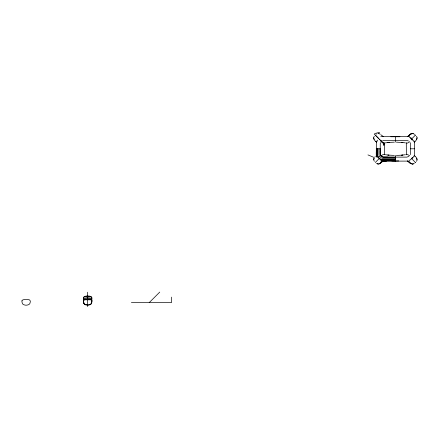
<?xml version="1.0" encoding="UTF-8"?>
<svg xmlns="http://www.w3.org/2000/svg" width="439" height="439" viewBox="0 0 439 439"><rect width="100%" height="100%" fill="white"/><g stroke="black" fill="none" stroke-linecap="round" stroke-linejoin="round"><path stroke-width="0.66" d="M376.278 156.591L376.349 141.056M408.824 156.279L406.98 157.118L382.857 157.118L380.245 154.786L380.245 143.69L380.591 142.626M410.158 142.626L410.503 143.69L410.344 154.66M414.4 141.056L414.427 156.141M377.052 141.545L377.117 140.985A1.504 1.504 0 0 1 377.255 140.617L377.606 140.129M413.697 156.043L413.631 156.602A1.504 1.504 0 0 1 413.489 156.97L410.097 160.005A1.542 1.542 0 0 1 409.691 160.153L409.335 160.191M374.324 136.249C372.42 137.884 375.098 141.128 375.641 141.336M416.419 161.338C418.329 159.703 415.645 156.46 415.107 156.251M373.721 137.775L374.033 139.426M417.028 159.807L416.715 158.161M83.509 300.452L83.492 300.978A9.932 9.932 0 0 0 83.547 302.081L83.591 302.427M384.432 154.715L384.344 142.763M406.349 154.764L406.294 142.905M83.52 300.336L83.492 300.841A9.932 9.921 0 0 0 83.547 301.939L83.569 302.251M91.767 302.251L91.789 301.939A9.932 9.921 0 0 0 91.839 300.836C93.216 297.905 82.823 298.246 83.492 300.331A9.932 9.867 0 0 0 83.547 301.423L83.624 301.944M83.624 300.962L83.536 300.227L83.915 299.853M91.74 302.427L91.767 302.114A9.932 9.932 0 0 0 91.839 300.978C91.905 298.328 84.513 299.113 83.536 300.369M91.707 302.608L91.74 302.29M91.669 302.784L91.707 302.466M91.619 302.965L91.669 302.641M91.619 302.822L91.405 303.503A2.557 2.557 0 0 1 90.873 304.194L89.896 304.798M91.559 302.482L91.789 301.423A9.932 9.867 0 0 0 91.839 300.331M91.559 301.489L91.789 300.446A9.932 9.746 0 0 0 91.839 299.365C92.228 297.203 83.108 297.203 83.492 299.365A9.932 9.746 0 0 0 83.547 300.446M91.559 300.024L91.789 299.003A9.932 9.581 0 0 0 91.839 297.938C92.201 295.809 83.136 295.809 83.492 297.938A9.932 9.581 0 0 0 83.547 299.003L83.624 299.508M91.559 299.612L91.789 298.597A9.932 9.532 0 0 0 91.839 297.538C92.19 295.414 83.141 295.414 83.492 297.538A9.932 9.532 0 0 0 83.547 298.597L83.624 299.102M415.107 141.336C415.645 141.128 418.329 137.884 416.419 136.249M384.443 142.966L383.044 143.015L380.8 141.599M406.294 154.649L407.617 154.539L409.735 155.845M416.715 139.426L417.028 137.775M91.488 303.179L91.405 303.36A2.557 2.557 0 0 1 90.873 304.051L88.228 305.006L85.139 304.518M410.569 138.395L411.036 137.555M375.29 162.49L379.104 158.649M415.448 135.113L411.645 138.938M411.222 139.399L411.59 138.998M374.857 157.03L375.268 156.586M149.211 302.619L159.747 292.083M414.218 142.115L415.036 141.385M414.378 141.973L414.663 141.715M408.259 136.063L407.485 136.699C409.433 135.119 412.062 132.079 414.657 134.394M379.905 163.56L381.848 162.013L378.928 163.994L376.459 163.451M382.073 161.865L380.745 162.929M410.251 134.438L410.728 134.104L408.901 135.574L410.844 134.021M380.734 162.962L379.312 163.873M380.498 163.149L379.746 163.665M411.003 133.922L410.405 134.329L411.436 133.714M412.479 139.876L412.089 140.14M380.8 155.988L383.132 154.539L384.454 154.649M409.735 141.742L407.617 143.048L406.305 142.966M411.348 139.344L412.034 138.938M376.459 134.136L376.805 133.939M414.29 163.451C411.683 165.316 409.378 162.32 407.485 160.888L408.259 161.525M382.616 140.776L383.763 140.469L406.98 140.469L408.462 141.018M415.085 135.179L415.404 135.086M89.896 304.798L87.668 305.165L85.435 304.798M83.915 299.859L84.266 299.788M412.753 164.038L413.313 163.917M380.761 136.534L409.702 136.491M385.283 142.878L389.289 142.395L387.862 142.538L388.158 142.505M405.466 154.709L401.46 155.192L402.887 155.049L402.585 155.082M412.248 164.06L412.737 164.043M389.036 142.417L394.387 142.154M401.712 155.17L396.357 155.433M84.266 299.788L91.065 299.788M390.825 136.743L399.924 136.743M409.702 161.097L380.942 161.162M398.788 160.904L395.374 160.976A38.824 21.89 0 0 1 391.753 160.883M376.278 148.794L380.245 148.794M410.536 148.794L414.421 148.794M387.774 157.118L383.269 157.074A1.004 1.004 0 0 1 383.049 157.019L382.627 156.794A11.118 11.118 0 0 1 380.959 155.34L380.415 154.654A1.355 1.355 0 0 1 380.289 154.265L380.245 151.17M395.374 157.25L383.209 157.206A1.076 1.076 0 0 1 382.978 157.151L382.539 156.921A11.041 11.041 0 0 1 380.843 155.433L380.295 154.731A1.399 1.399 0 0 1 380.163 154.33L380.119 148.794M395.374 158.55L382.951 158.523L381.392 157.952A12.182 12.182 0 0 1 379.801 156.493M387.308 159.9L382.687 159.961M395.374 159.9L381.765 159.9A2.65 2.65 0 0 1 381.008 159.653M395.374 159.977L380.981 159.977L377.535 156.663L377.535 148.794M387.22 160.07L395.374 160.07M395.374 160.817L381.178 160.751A1.992 1.992 0 0 1 380.811 160.669M131.393 302.619L171.501 302.619L171.501 297.126M385.672 160.07L383.664 160.065M386.386 161.162L381.244 161.129M382.72 159.884L381.809 159.818M412.265 133.527L413.313 133.67M396.357 142.154L402.887 142.538L401.712 142.417M394.387 155.433L387.862 155.049L389.036 155.17M378.006 164.043L378.5 164.06M382.27 160.043L381.689 159.994A2.568 2.568 0 0 1 381.057 159.801L380.081 159.176A13.582 13.582 0 0 1 378.484 157.639L377.716 156.575A2.425 2.425 0 0 1 377.496 155.878L377.436 148.794M409.335 137.396L409.691 137.434A1.542 1.542 0 0 1 410.097 137.583L413.494 140.617A1.504 1.504 0 0 1 413.631 140.985L413.697 141.545M402.585 142.505L405.466 142.878M388.158 155.082L385.283 154.709M415.393 162.496L415.085 162.408M91.065 299.788L91.416 299.859M377.436 163.917L377.99 164.038M374.165 157.497L367.964 154.901M91.416 299.853L91.718 300.095M85.435 304.798L84.458 304.194A2.557 2.557 0 0 1 83.931 303.503L83.717 302.822M410.251 163.149L411.436 163.873M412.139 158.698L411.348 158.238M381.063 159.576L380.212 159.017A13.252 13.252 0 0 1 378.627 157.497L377.814 156.503A2.431 2.431 0 0 1 377.595 155.807L377.611 153.617M381.014 159.653L380.158 159.088M412.089 157.447L412.83 157.952M411.003 163.665L408.901 162.013L410.004 162.929M410.844 163.56L410.015 162.962M84.881 304.37L84.458 304.051A2.557 2.557 0 0 1 83.931 303.36L83.844 303.179M375.663 141.347L376.53 142.115M382.49 136.063L383.263 136.699L380.893 134.751M415.036 156.202L414.218 155.472M414.378 155.615L414.663 155.872M376.086 141.715L376.371 141.973M411.645 158.649L415.459 162.49M378.841 138.675L375.301 135.113M411.579 158.583L411.277 158.254M380.437 140.381L381.568 141.495L381.178 140.502M379.938 139.849L379.526 139.399M379.795 156.503L379.087 155.521A1.855 1.855 0 0 1 378.939 155.033L378.89 148.794M378.528 157.387L377.886 156.454A2.398 2.398 0 0 1 377.666 155.763L377.617 154.665M377.085 157.376L376.892 157.025M374.324 161.338L373.721 159.807L374.033 158.161L373.721 159.807M376.843 156.904L376.799 156.789A2.206 2.206 0 0 1 376.711 156.432L376.646 148.794M379.993 134.339L379.296 132.413L375.383 133.385L374.253 134.082L384.399 144.239L383.916 144.645A113.657 7.381 19.4 0 0 383.768 145.243M382.786 142.055L383.949 145.271M83.717 302.301L83.931 302.833A2.557 2.541 0 0 0 84.03 303.009M83.772 303.146L83.668 302.641M91.751 300.04L91.8 300.369M83.624 302.466L83.668 302.784M83.591 302.29L83.624 302.608M376.327 156.542L376.278 152.256M377.54 154.248L377.611 148.794M377.535 151.828L377.535 152.86M395.374 136.469L395.374 142.104M395.374 155.483L395.374 161.162M87.668 292.231L87.668 306.587M382.177 141.912A50.106 1.13 40.8 0 1 382.978 142.538M91.18 303.184A2.557 2.541 0 0 1 91.038 303.354M21.95 300.841L21.95 300.978A9.932 9.932 0 0 0 22.005 302.081L22.389 303.503A2.557 2.557 0 0 0 22.921 304.194C24.705 305.544 27.547 305.544 29.331 304.194A2.557 2.557 0 0 0 29.863 303.503L30.247 302.081A9.932 9.932 0 0 0 30.302 300.978C30.686 298.756 21.802 298.893 21.95 300.841M381.551 162.271L381.014 162.715L381.551 162.271M378.5 133.527L378.006 133.544L378.478 133.527M409.735 162.715L409.192 162.271L409.735 162.715"/></g></svg>
